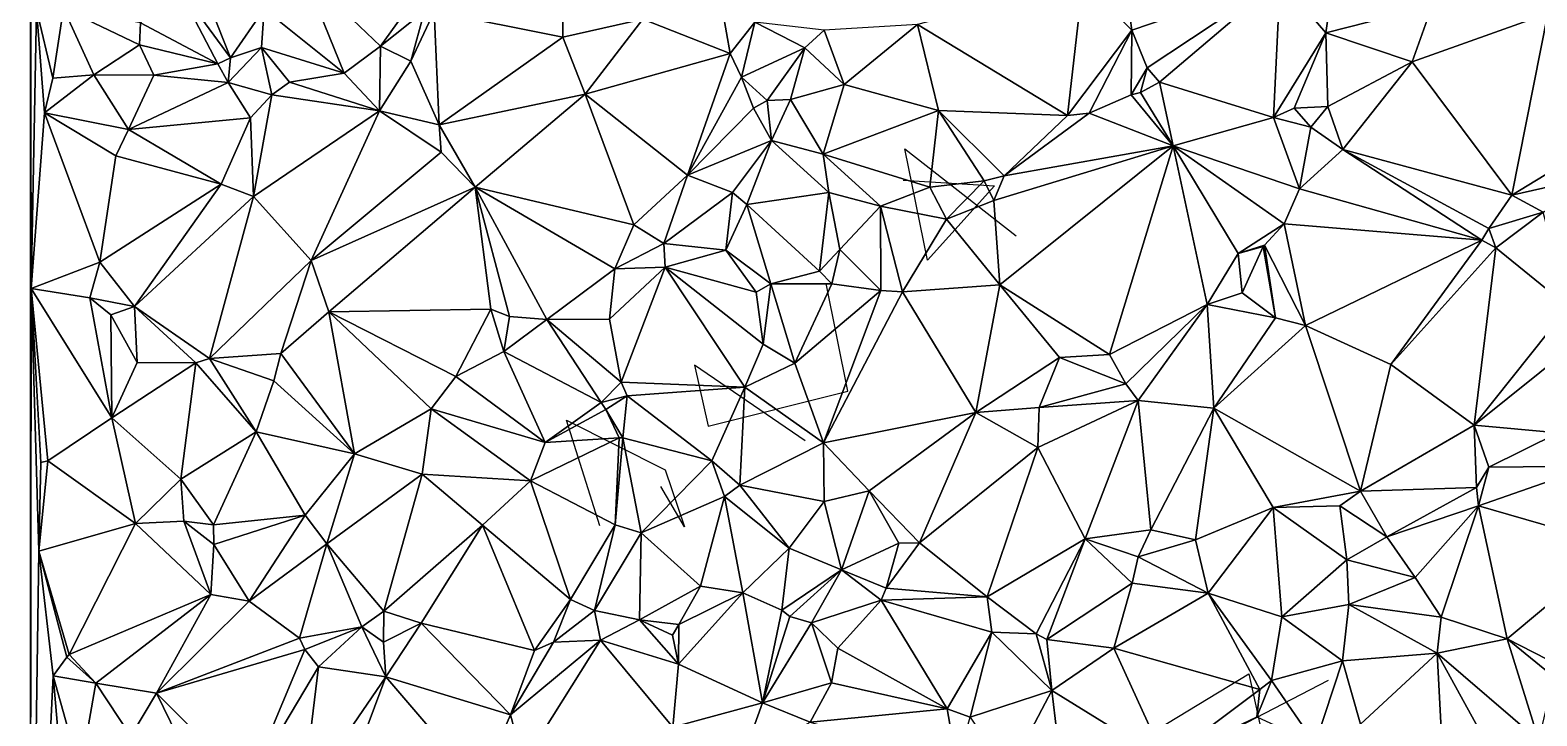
# Model space of a CAD drawing. Header units: metres. Extents: x -15 to 15, y -15.7 to 15.
# Drawn here: x -14.99 to 0.12, y -6.57 to 0.3 of the extents above; entities that cross this region are included whole.
import ezdxf

# ---------------------------------------------------------------- set-up
doc = ezdxf.new("R2010")
doc.units = ezdxf.units.M
doc.layers.add('CRACKS', color=1, linetype='Continuous')
doc.layers.add('STREET_MESH', color=7, linetype='Continuous')

msp = doc.modelspace()

# ---------------------------------------------------------------- linework, layer by layer
at = {"layer": 'CRACKS'}
for points in [[(-6.234, -1.2, 0.1), (-5.319, -1.257, 0.1), (-5.992, -2.004, 0.1), (-6.22, -0.889, 0.1), (-5.101, -1.76, 0.1)], [(-7.217, -3.816, 0.1), (-8.329, -3.058, 0.1), (-8.191, -3.669, 0.1), (-6.792, -3.318, 0.1), (-7.009, -2.237, 0.1)], [(-9.277, -4.67, 0.1), (-9.612, -3.607, 0.1), (-8.623, -4.107, 0.1), (-8.427, -4.678, 0.1), (-8.665, -4.275, 0.1)], [(-3.789, -6.772, 0.1), (-2.769, -6.152, 0.1), (-2.635, -6.766, 0.1), (-3.058, -6.78, 0.1), (-1.968, -6.216, 0.1)]]:
    msp.add_polyline3d(points, dxfattribs=at)
at = {"layer": 'STREET_MESH'}
for points in [[(-14.981, -2.288), (-14.929, 0.51), (-14.992, 3.52)], [(-14.99, -10.894), (-14.981, -2.288), (-14.992, 3.52)], [(-8.153, 1.11), (-8.845, 0.412), (-7.972, 0.069)], [(-8.153, 1.11), (-7.972, 0.069), (-7.724, 0.384)], [(-13.531, 0.774), (-13.883, 0.378), (-13.108, -0.034)], [(-12.982, 0.027), (-13.319, 0.882), (-13.531, 0.774)], [(-12.982, 0.027), (-13.531, 0.774), (-13.108, -0.034)], [(-13.319, 0.882), (-12.982, 0.027), (-12.645, 0.513)], [(-12.645, 0.513), (-11.841, -0.129), (-12.251, 0.881)], [(-11.165, 0.572), (-12.251, 0.881), (-11.477, 0.141)], [(-12.251, 0.881), (-11.841, -0.129), (-11.477, 0.141)], [(-6.093, 0.361), (-4.587, -0.552), (-4.435, 0.794)], [(-4.587, -0.552), (-3.941, 0.302), (-4.435, 0.794)], [(-3.941, 0.302), (-3.975, 0.542), (-4.435, 0.794)], [(-3.975, 0.542), (-3.941, 0.302), (-2.453, 0.811)], [(-2.453, 0.811), (-3.941, 0.302), (-3.789, -0.075)], [(-3.664, -0.22), (-2.453, 0.811), (-3.789, -0.075)], [(-3.664, -0.22), (-2.522, -0.573), (-2.453, 0.811)], [(-2.453, 0.811), (-2.522, -0.573), (-1.996, 0.275)], [(-1.91, 0.895), (-2.453, 0.811), (-1.996, 0.275)], [(-1.91, 0.895), (-1.996, 0.275), (-0.93, 0.547)], [(-9.644, 0.749), (-10.939, 0.491), (-9.649, 0.234)], [(-8.845, 0.412), (-9.644, 0.749), (-9.649, 0.234)], [(-14.929, 0.51), (-14.981, -2.288), (-14.847, -0.527)], [(-14.763, -0.177), (-14.658, 0.52), (-14.929, 0.51)], [(-14.763, -0.177), (-14.929, 0.51), (-14.847, -0.527)], [(-14.658, 0.52), (-14.763, -0.177), (-14.353, -0.144)], [(-14.658, 0.52), (-14.353, -0.144), (-13.895, 0.157)], [(-13.883, 0.378), (-14.658, 0.52), (-13.895, 0.157)], [(-12.982, 0.027), (-12.67, 0.128), (-12.645, 0.513)], [(-12.67, 0.128), (-11.841, -0.129), (-12.645, 0.513)], [(-11.037, 0.492), (-11.165, 0.572), (-11.477, 0.141)], [(-11.174, -0.009), (-11.037, 0.492), (-11.477, 0.141)], [(-11.037, 0.492), (-11.174, -0.009), (-10.939, 0.491)], [(-10.939, 0.491), (-11.174, -0.009), (-10.888, -0.648)], [(-9.649, 0.234), (-10.939, 0.491), (-10.888, -0.648)], [(-1.996, 0.275), (-1.132, -0.015), (-0.93, 0.547)], [(-0.93, 0.547), (-1.132, -0.015), (0.229, 0.469)], [(-1.132, -0.015), (-0.132, -1.352), (0.229, 0.469)], [(-0.132, -1.352), (0.954, -0.693), (0.229, 0.469)], [(-13.108, -0.034), (-13.883, 0.378), (-13.895, 0.157)], [(-8.845, 0.412), (-9.649, 0.234), (-9.424, -0.338)], [(-7.972, 0.069), (-8.845, 0.412), (-9.424, -0.338)], [(-7.972, 0.069), (-7.858, -0.17), (-7.724, 0.384)], [(-7.858, -0.17), (-7.22, 0.126), (-7.724, 0.384)], [(-7.22, 0.126), (-7.029, 0.304), (-7.724, 0.384)], [(-7.22, 0.126), (-6.826, -0.241), (-7.029, 0.304)], [(-6.826, -0.241), (-6.093, 0.361), (-7.029, 0.304)], [(-6.826, -0.241), (-5.882, -0.502), (-6.093, 0.361)], [(-6.093, 0.361), (-5.882, -0.502), (-4.587, -0.552)], [(-4.369, -0.528), (-3.941, 0.302), (-4.587, -0.552)], [(-3.941, 0.302), (-4.369, -0.528), (-3.949, -0.347)], [(-3.941, 0.302), (-3.949, -0.347), (-3.789, -0.075)], [(-14.353, -0.144), (-13.752, -0.15), (-13.895, 0.157)], [(-13.752, -0.15), (-13.108, -0.034), (-13.895, 0.157)], [(-9.649, 0.234), (-10.888, -0.648), (-9.424, -0.338)], [(-2.522, -0.573), (-2.313, -0.481), (-1.996, 0.275)], [(-2.313, -0.481), (-1.976, -0.463), (-1.996, 0.275)], [(-1.976, -0.463), (-1.132, -0.015), (-1.996, 0.275)], [(-12.982, 0.027), (-13.108, -0.034), (-13.007, -0.221)], [(-12.567, -0.346), (-12.67, 0.128), (-13.007, -0.221)], [(-12.67, 0.128), (-12.982, 0.027), (-13.007, -0.221)], [(-12.67, 0.128), (-12.39, -0.219), (-11.841, -0.129)], [(-12.567, -0.346), (-12.39, -0.219), (-12.67, 0.128)], [(-11.841, -0.129), (-11.488, -0.505), (-11.477, 0.141)], [(-11.488, -0.505), (-11.174, -0.009), (-11.477, 0.141)], [(-8.397, -1.151), (-7.972, 0.069), (-9.424, -0.338)], [(-7.858, -0.17), (-7.972, 0.069), (-8.397, -1.151)], [(-7.22, 0.126), (-7.858, -0.17), (-7.599, -0.402)], [(-7.365, -0.394), (-7.22, 0.126), (-7.599, -0.402)], [(-7.22, 0.126), (-7.365, -0.394), (-6.826, -0.241)], [(-14.005, -0.695), (-14.353, -0.144), (-14.847, -0.527)], [(-14.353, -0.144), (-14.763, -0.177), (-14.847, -0.527)], [(-14.353, -0.144), (-14.005, -0.695), (-13.752, -0.15)], [(-13.752, -0.15), (-14.005, -0.695), (-13.007, -0.221)], [(-13.108, -0.034), (-13.752, -0.15), (-13.007, -0.221)], [(-11.841, -0.129), (-12.39, -0.219), (-11.488, -0.505)], [(-11.174, -0.009), (-11.488, -0.505), (-10.888, -0.648)], [(-3.949, -0.347), (-3.854, -0.322), (-3.789, -0.075)], [(-3.854, -0.322), (-3.664, -0.22), (-3.789, -0.075)], [(-1.132, -0.015), (-1.976, -0.463), (-1.827, -0.893)], [(-0.132, -1.352), (-1.132, -0.015), (-1.827, -0.893)], [(-14.005, -0.695), (-12.783, -0.576), (-13.007, -0.221)], [(-12.783, -0.576), (-12.567, -0.346), (-13.007, -0.221)], [(-12.39, -0.219), (-12.567, -0.346), (-11.488, -0.505)], [(-7.737, -0.479), (-7.858, -0.17), (-8.397, -1.151)], [(-7.858, -0.17), (-7.737, -0.479), (-7.599, -0.402)], [(-7.365, -0.394), (-7.039, -0.942), (-6.826, -0.241)], [(-6.826, -0.241), (-7.039, -0.942), (-5.882, -0.502)], [(-3.664, -0.22), (-3.854, -0.322), (-3.527, -0.858)], [(-2.522, -0.573), (-3.664, -0.22), (-3.527, -0.858)], [(-12.567, -0.346), (-12.783, -0.576), (-12.752, -1.367)], [(-12.567, -0.346), (-12.752, -1.367), (-11.488, -0.505)], [(-10.888, -0.648), (-10.528, -1.273), (-9.424, -0.338)], [(-10.528, -1.273), (-8.937, -1.648), (-9.424, -0.338)], [(-8.937, -1.648), (-8.397, -1.151), (-9.424, -0.338)], [(-7.737, -0.479), (-7.556, -0.805), (-7.599, -0.402)], [(-7.556, -0.805), (-7.365, -0.394), (-7.599, -0.402)], [(-7.365, -0.394), (-7.556, -0.805), (-7.039, -0.942)], [(-3.949, -0.347), (-4.369, -0.528), (-3.527, -0.858)], [(-3.854, -0.322), (-3.949, -0.347), (-3.527, -0.858)], [(-14.981, -2.288), (-14.294, -2.025), (-14.847, -0.527)], [(-14.847, -0.527), (-14.294, -2.025), (-14.132, -0.959)], [(-14.005, -0.695), (-14.847, -0.527), (-14.132, -0.959)], [(-13.074, -1.243), (-12.783, -0.576), (-14.005, -0.695)], [(-12.783, -0.576), (-13.074, -1.243), (-12.752, -1.367)], [(-11.488, -0.505), (-12.752, -1.367), (-12.172, -2.007)], [(-10.868, -0.922), (-11.488, -0.505), (-12.172, -2.007)], [(-11.488, -0.505), (-10.868, -0.922), (-10.888, -0.648)], [(-7.556, -0.805), (-7.737, -0.479), (-8.397, -1.151)], [(-7.039, -0.942), (-5.969, -1.273), (-5.882, -0.502)], [(-5.969, -1.273), (-5.424, -1.208), (-5.882, -0.502)], [(-5.882, -0.502), (-5.223, -1.157), (-4.587, -0.552)], [(-5.424, -1.208), (-5.223, -1.157), (-5.882, -0.502)], [(-5.223, -1.157), (-4.369, -0.528), (-4.587, -0.552)], [(-4.369, -0.528), (-5.223, -1.157), (-3.527, -0.858)], [(-2.26, -1.287), (-2.522, -0.573), (-3.527, -0.858)], [(-2.147, -0.67), (-2.313, -0.481), (-2.522, -0.573)], [(-2.26, -1.287), (-2.147, -0.67), (-2.522, -0.573)], [(-2.313, -0.481), (-2.147, -0.67), (-1.976, -0.463)], [(-1.976, -0.463), (-2.147, -0.67), (-1.827, -0.893)], [(-13.074, -1.243), (-14.005, -0.695), (-14.132, -0.959)], [(-10.888, -0.648), (-10.868, -0.922), (-10.528, -1.273)], [(-2.147, -0.67), (-2.26, -1.287), (-1.827, -0.893)], [(0.831, -1.134), (0.954, -0.693), (-0.132, -1.352)], [(-7.948, -1.326), (-7.556, -0.805), (-8.397, -1.151)], [(-7.803, -1.445), (-7.556, -0.805), (-7.948, -1.326)], [(-7.556, -0.805), (-7.803, -1.445), (-6.982, -1.325)], [(-7.039, -0.942), (-7.556, -0.805), (-6.982, -1.325)], [(-5.326, -1.407), (-5.266, -2.252), (-3.527, -0.858)], [(-5.223, -1.157), (-5.326, -1.407), (-3.527, -0.858)], [(-5.266, -2.252), (-4.166, -2.949), (-3.527, -0.858)], [(-4.166, -2.949), (-3.188, -2.449), (-3.527, -0.858)], [(-2.415, -1.638), (-2.26, -1.287), (-3.527, -0.858)], [(-3.188, -2.449), (-2.877, -1.938), (-3.527, -0.858)], [(-2.877, -1.938), (-2.415, -1.638), (-3.527, -0.858)], [(-2.26, -1.287), (-0.432, -1.805), (-1.827, -0.893)], [(-0.36, -1.685), (-0.132, -1.352), (-1.827, -0.893)], [(-0.432, -1.805), (-0.36, -1.685), (-1.827, -0.893)], [(-14.294, -2.025), (-13.074, -1.243), (-14.132, -0.959)], [(-10.868, -0.922), (-12.172, -2.007), (-10.528, -1.273)], [(-6.463, -1.464), (-7.039, -0.942), (-6.982, -1.325)], [(-5.969, -1.273), (-7.039, -0.942), (-6.463, -1.464)], [(-8.635, -1.837), (-8.397, -1.151), (-8.937, -1.648)], [(-8.635, -1.837), (-7.948, -1.326), (-8.397, -1.151)], [(-5.424, -1.208), (-5.969, -1.273), (-5.802, -1.594)], [(-5.326, -1.407), (-5.424, -1.208), (-5.802, -1.594)], [(-5.223, -1.157), (-5.424, -1.208), (-5.326, -1.407)], [(0.831, -1.134), (-0.132, -1.352), (0.185, -1.523)], [(-13.074, -1.243), (-14.294, -2.025), (-13.946, -2.469)], [(-12.752, -1.367), (-13.074, -1.243), (-13.946, -2.469)], [(-12.172, -2.007), (-11.997, -2.523), (-10.528, -1.273)], [(-11.997, -2.523), (-10.371, -2.497), (-10.528, -1.273)], [(-8.937, -1.648), (-10.528, -1.273), (-9.127, -2.09)], [(-10.528, -1.273), (-9.81, -2.599), (-9.127, -2.09)], [(-10.371, -2.497), (-10.184, -2.568), (-10.528, -1.273)], [(-10.184, -2.568), (-9.81, -2.599), (-10.528, -1.273)], [(-7.948, -1.326), (-8.635, -1.837), (-8.015, -1.902)], [(-7.803, -1.445), (-7.948, -1.326), (-8.015, -1.902)], [(-7.803, -1.445), (-7.075, -2.114), (-6.982, -1.325)], [(-7.075, -2.114), (-6.872, -1.896), (-6.982, -1.325)], [(-6.872, -1.896), (-6.463, -1.464), (-6.982, -1.325)], [(-5.969, -1.273), (-6.463, -1.464), (-5.802, -1.594)], [(-0.432, -1.805), (-2.26, -1.287), (-2.415, -1.638)], [(-0.132, -1.352), (-0.36, -1.685), (0.185, -1.523)], [(-13.193, -2.991), (-12.752, -1.367), (-13.946, -2.469)], [(-12.752, -1.367), (-13.193, -2.991), (-12.172, -2.007)], [(-7.563, -2.24), (-7.803, -1.445), (-8.015, -1.902)], [(-7.803, -1.445), (-7.563, -2.24), (-7.075, -2.114)], [(-6.463, -1.464), (-6.872, -1.896), (-6.46, -2.307)], [(-6.463, -1.464), (-6.242, -2.32), (-5.802, -1.594)], [(-6.242, -2.32), (-6.463, -1.464), (-6.46, -2.307)], [(-5.266, -2.252), (-5.326, -1.407), (-5.802, -1.594)], [(-8.635, -1.837), (-8.937, -1.648), (-9.127, -2.09)], [(-6.242, -2.32), (-5.266, -2.252), (-5.802, -1.594)], [(-2.877, -1.938), (-2.613, -1.854), (-2.415, -1.638)], [(-2.613, -1.854), (-2.2, -2.66), (-2.415, -1.638)], [(-2.2, -2.66), (-0.432, -1.805), (-2.415, -1.638)], [(-0.36, -1.685), (-0.291, -1.879), (0.185, -1.523)], [(-0.291, -1.879), (0.437, -2.471), (0.185, -1.523)], [(-0.432, -1.805), (-2.2, -2.66), (-1.345, -3.05)], [(-0.291, -1.879), (-0.432, -1.805), (-1.345, -3.05)], [(-0.36, -1.685), (-0.432, -1.805), (-0.291, -1.879)], [(-8.622, -2.073), (-8.635, -1.837), (-9.127, -2.09)], [(-8.015, -1.902), (-8.635, -1.837), (-8.622, -2.073)], [(-8.015, -1.902), (-8.622, -2.073), (-7.711, -2.326)], [(-7.563, -2.24), (-8.015, -1.902), (-7.711, -2.326)], [(-6.872, -1.896), (-7.075, -2.114), (-6.95, -2.241)], [(-6.872, -1.896), (-6.95, -2.241), (-6.46, -2.307)], [(-2.837, -2.332), (-2.877, -1.938), (-3.188, -2.449)], [(-2.613, -1.854), (-2.877, -1.938), (-2.625, -1.867)], [(-2.877, -1.938), (-2.837, -2.332), (-2.625, -1.867)], [(-2.837, -2.332), (-2.501, -2.582), (-2.625, -1.867)], [(-2.501, -2.582), (-2.613, -1.854), (-2.625, -1.867)], [(-2.2, -2.66), (-2.613, -1.854), (-2.501, -2.582)], [(-0.507, -3.658), (-0.291, -1.879), (-1.345, -3.05)], [(-0.507, -3.658), (0.437, -2.471), (-0.291, -1.879)], [(-14.393, -2.383), (-14.294, -2.025), (-14.981, -2.288)], [(-14.294, -2.025), (-14.393, -2.383), (-13.946, -2.469)], [(-13.193, -2.991), (-12.477, -2.94), (-12.172, -2.007)], [(-12.477, -2.94), (-11.997, -2.523), (-12.172, -2.007)], [(-9.81, -2.599), (-9.182, -2.596), (-9.127, -2.09)], [(-9.182, -2.596), (-8.622, -2.073), (-9.127, -2.09)], [(-9.182, -2.596), (-9.064, -3.226), (-8.622, -2.073)], [(-9.064, -3.226), (-7.822, -3.278), (-8.622, -2.073)], [(-8.622, -2.073), (-7.638, -2.845), (-7.711, -2.326)], [(-7.822, -3.278), (-7.638, -2.845), (-8.622, -2.073)], [(-7.075, -2.114), (-7.563, -2.24), (-6.95, -2.241)], [(-7.638, -2.845), (-7.563, -2.24), (-7.711, -2.326)], [(-7.563, -2.24), (-7.638, -2.845), (-7.322, -3.038)], [(-6.95, -2.241), (-7.563, -2.24), (-7.322, -3.038)], [(-6.46, -2.307), (-6.95, -2.241), (-7.322, -3.038)], [(-5.266, -2.252), (-6.242, -2.32), (-5.505, -3.532)], [(-4.667, -2.981), (-5.266, -2.252), (-5.505, -3.532)], [(-5.266, -2.252), (-4.667, -2.981), (-4.166, -2.949)], [(-14.903, -4.921), (-14.981, -2.288), (-14.99, -10.894)], [(-14.883, -4.034), (-14.981, -2.288), (-14.903, -4.921)], [(-14.883, -4.034), (-14.813, -4.016), (-14.981, -2.288)], [(-14.813, -4.016), (-14.172, -3.586), (-14.981, -2.288)], [(-14.172, -3.586), (-14.393, -2.383), (-14.981, -2.288)], [(-13.946, -2.469), (-14.393, -2.383), (-14.181, -2.552)], [(-14.393, -2.383), (-14.172, -3.586), (-14.181, -2.552)], [(-7.036, -3.835), (-6.46, -2.307), (-7.322, -3.038)], [(-7.036, -3.835), (-6.242, -2.32), (-6.46, -2.307)], [(-6.242, -2.32), (-7.036, -3.835), (-5.505, -3.532)], [(-2.837, -2.332), (-3.188, -2.449), (-2.501, -2.582)], [(-13.918, -3.03), (-13.946, -2.469), (-14.181, -2.552)], [(-14.172, -3.586), (-13.918, -3.03), (-14.181, -2.552)], [(-13.33, -3.032), (-13.946, -2.469), (-13.918, -3.03)], [(-13.33, -3.032), (-13.193, -2.991), (-13.946, -2.469)], [(-11.997, -2.523), (-12.477, -2.94), (-11.738, -3.945)], [(-10.371, -2.497), (-11.997, -2.523), (-10.723, -3.171)], [(-11.997, -2.523), (-10.969, -3.496), (-10.723, -3.171)], [(-10.969, -3.496), (-11.997, -2.523), (-11.738, -3.945)], [(-10.239, -2.921), (-10.371, -2.497), (-10.723, -3.171)], [(-10.239, -2.921), (-10.184, -2.568), (-10.371, -2.497)], [(-10.184, -2.568), (-10.239, -2.921), (-9.81, -2.599)], [(-4.003, -3.245), (-3.188, -2.449), (-4.166, -2.949)], [(-4.003, -3.245), (-3.877, -3.412), (-3.188, -2.449)], [(-3.188, -2.449), (-3.877, -3.412), (-3.118, -3.489)], [(-2.501, -2.582), (-3.188, -2.449), (-3.118, -3.489)], [(0.437, -2.471), (-0.507, -3.658), (0.487, -2.86)], [(-10.239, -2.921), (-9.264, -3.432), (-9.81, -2.599)], [(-9.064, -3.226), (-9.182, -2.596), (-9.81, -2.599)], [(-9.264, -3.432), (-9.064, -3.226), (-9.81, -2.599)], [(-2.2, -2.66), (-2.501, -2.582), (-3.118, -3.489)], [(-1.65, -4.322), (-2.2, -2.66), (-3.118, -3.489)], [(-2.2, -2.66), (-1.65, -4.322), (-1.345, -3.05)], [(-7.638, -2.845), (-7.822, -3.278), (-7.322, -3.038)], [(-0.507, -3.658), (0.334, -3.736), (0.487, -2.86)], [(-13.193, -2.991), (-13.33, -3.032), (-12.726, -3.725)], [(-12.477, -2.94), (-13.193, -2.991), (-12.546, -3.215)], [(-13.193, -2.991), (-12.726, -3.725), (-12.546, -3.215)], [(-11.738, -3.945), (-12.477, -2.94), (-12.546, -3.215)], [(-9.826, -3.831), (-10.239, -2.921), (-10.723, -3.171)], [(-9.826, -3.831), (-9.264, -3.432), (-10.239, -2.921)], [(-4.873, -3.483), (-4.667, -2.981), (-5.505, -3.532)], [(-4.873, -3.483), (-4.003, -3.245), (-4.667, -2.981)], [(-4.667, -2.981), (-4.003, -3.245), (-4.166, -2.949)], [(-14.172, -3.586), (-13.33, -3.032), (-13.918, -3.03)], [(-13.33, -3.032), (-14.172, -3.586), (-13.48, -4.2)], [(-12.726, -3.725), (-13.33, -3.032), (-13.48, -4.2)], [(-10.969, -3.496), (-9.826, -3.831), (-10.723, -3.171)], [(-7.822, -3.278), (-7.036, -3.835), (-7.322, -3.038)], [(-1.65, -4.322), (-0.507, -3.658), (-1.345, -3.05)], [(-12.726, -3.725), (-11.738, -3.945), (-12.546, -3.215)], [(-9.064, -3.226), (-9.264, -3.432), (-9.005, -3.366)], [(-7.822, -3.278), (-9.064, -3.226), (-9.005, -3.366)], [(-8.154, -4.017), (-7.822, -3.278), (-9.005, -3.366)], [(-7.873, -4.262), (-7.822, -3.278), (-8.154, -4.017)], [(-7.873, -4.262), (-7.036, -3.835), (-7.822, -3.278)], [(-4.003, -3.245), (-4.873, -3.483), (-3.877, -3.412)], [(-9.216, -3.502), (-9.264, -3.432), (-9.826, -3.831)], [(-9.264, -3.432), (-9.216, -3.502), (-9.005, -3.366)], [(-9.216, -3.502), (-9.046, -3.786), (-9.005, -3.366)], [(-9.046, -3.786), (-8.154, -4.017), (-9.005, -3.366)], [(-4.409, -4.798), (-3.877, -3.412), (-4.885, -3.884)], [(-3.877, -3.412), (-4.873, -3.483), (-4.885, -3.884)], [(-3.751, -4.707), (-3.877, -3.412), (-4.409, -4.798)], [(-3.877, -3.412), (-3.751, -4.707), (-3.118, -3.489)], [(-13.934, -4.645), (-14.172, -3.586), (-14.813, -4.016)], [(-14.172, -3.586), (-13.934, -4.645), (-13.48, -4.2)], [(-11.061, -4.151), (-10.969, -3.496), (-11.738, -3.945)], [(-9.974, -4.218), (-10.969, -3.496), (-11.061, -4.151)], [(-10.969, -3.496), (-9.974, -4.218), (-9.826, -3.831)], [(-9.216, -3.502), (-9.826, -3.831), (-9.085, -3.785)], [(-9.046, -3.786), (-9.216, -3.502), (-9.085, -3.785)], [(-7.036, -3.835), (-6.577, -4.316), (-5.505, -3.532)], [(-6.577, -4.316), (-6.072, -4.838), (-5.505, -3.532)], [(-6.072, -4.838), (-4.885, -3.884), (-5.505, -3.532)], [(-4.885, -3.884), (-4.873, -3.483), (-5.505, -3.532)], [(-3.751, -4.707), (-3.304, -4.81), (-3.118, -3.489)], [(-3.304, -4.81), (-2.525, -4.485), (-3.118, -3.489)], [(-2.525, -4.485), (-1.65, -4.322), (-3.118, -3.489)], [(-13.153, -4.657), (-12.726, -3.725), (-13.48, -4.2)], [(-13.153, -4.657), (-12.234, -4.562), (-12.726, -3.725)], [(-12.726, -3.725), (-12.234, -4.562), (-11.738, -3.945)], [(-0.484, -4.284), (-0.507, -3.658), (-1.65, -4.322)], [(-0.36, -4.081), (-0.507, -3.658), (-0.484, -4.284)], [(-0.507, -3.658), (-0.36, -4.081), (0.334, -3.736)], [(-0.36, -4.081), (0.675, -4.071), (0.334, -3.736)], [(-9.085, -3.785), (-9.974, -4.218), (-9.124, -4.658)], [(-9.826, -3.831), (-9.974, -4.218), (-9.085, -3.785)], [(-9.046, -3.786), (-9.085, -3.785), (-9.124, -4.658)], [(-9.046, -3.786), (-9.124, -4.658), (-8.864, -4.738)], [(-8.154, -4.017), (-9.046, -3.786), (-8.864, -4.738)], [(-7.873, -4.262), (-7.028, -4.423), (-7.036, -3.835)], [(-7.036, -3.835), (-7.028, -4.423), (-6.577, -4.316)], [(-5.392, -5.382), (-4.885, -3.884), (-6.072, -4.838)], [(-4.409, -4.798), (-4.885, -3.884), (-5.392, -5.382)], [(-13.934, -4.645), (-14.813, -4.016), (-14.903, -4.921)], [(-14.813, -4.016), (-14.883, -4.034), (-14.903, -4.921)], [(-12.234, -4.562), (-12.015, -4.848), (-11.738, -3.945)], [(-12.015, -4.848), (-11.061, -4.151), (-11.738, -3.945)], [(-8.026, -4.375), (-8.154, -4.017), (-8.864, -4.738)], [(-8.026, -4.375), (-7.873, -4.262), (-8.154, -4.017)], [(0.675, -4.071), (-0.466, -4.468), (0.936, -4.874)], [(0.675, -4.071), (-0.36, -4.081), (-0.466, -4.468)], [(-13.934, -4.645), (-13.45, -4.62), (-13.48, -4.2)], [(-13.45, -4.62), (-13.153, -4.657), (-13.48, -4.2)], [(-12.015, -4.848), (-11.443, -5.525), (-11.061, -4.151)], [(-11.061, -4.151), (-11.443, -5.525), (-10.455, -4.661)], [(-9.974, -4.218), (-11.061, -4.151), (-10.455, -4.661)], [(-9.571, -5.408), (-9.974, -4.218), (-10.455, -4.661)], [(-9.974, -4.218), (-9.571, -5.408), (-9.124, -4.658)], [(-0.466, -4.468), (-0.36, -4.081), (-0.484, -4.284)], [(-8.267, -5.275), (-8.026, -4.375), (-8.864, -4.738)], [(-7.844, -5.342), (-8.026, -4.375), (-8.267, -5.275)], [(-7.873, -4.262), (-8.026, -4.375), (-7.378, -4.893)], [(-8.026, -4.375), (-7.844, -5.342), (-7.378, -4.893)], [(-7.028, -4.423), (-7.873, -4.262), (-7.378, -4.893)], [(-7.028, -4.423), (-6.853, -5.111), (-6.577, -4.316)], [(-6.853, -5.111), (-6.279, -4.842), (-6.577, -4.316)], [(-6.577, -4.316), (-6.279, -4.842), (-6.072, -4.838)], [(-2.525, -4.485), (-1.856, -4.469), (-1.65, -4.322)], [(-1.856, -4.469), (-1.383, -4.78), (-1.65, -4.322)], [(-1.383, -4.78), (-0.484, -4.284), (-1.65, -4.322)], [(-1.383, -4.78), (-0.466, -4.468), (-0.484, -4.284)], [(-6.853, -5.111), (-7.028, -4.423), (-7.378, -4.893)], [(-3.177, -5.344), (-2.525, -4.485), (-3.304, -4.81)], [(-2.525, -4.485), (-3.177, -5.344), (-2.437, -5.58)], [(-1.856, -4.469), (-2.525, -4.485), (-1.787, -5.009)], [(-1.787, -5.009), (-2.525, -4.485), (-2.437, -5.58)], [(-1.383, -4.78), (-1.856, -4.469), (-1.787, -5.009)], [(-0.466, -4.468), (-1.383, -4.78), (-1.1, -5.187)], [(-0.839, -5.585), (-0.466, -4.468), (-1.1, -5.187)], [(-0.466, -4.468), (-0.839, -5.585), (-0.178, -5.803)], [(0.936, -4.874), (-0.466, -4.468), (-0.178, -5.803)], [(-14.599, -5.96), (-13.934, -4.645), (-14.903, -4.921)], [(-13.178, -5.357), (-13.934, -4.645), (-14.599, -5.96)], [(-13.178, -5.357), (-13.45, -4.62), (-13.934, -4.645)], [(-13.178, -5.357), (-13.149, -4.855), (-13.45, -4.62)], [(-13.149, -4.855), (-13.153, -4.657), (-13.45, -4.62)], [(-13.153, -4.657), (-13.149, -4.855), (-12.234, -4.562)], [(-12.234, -4.562), (-13.149, -4.855), (-12.796, -5.423)], [(-12.015, -4.848), (-12.234, -4.562), (-12.796, -5.423)], [(-11.443, -5.525), (-11.07, -5.644), (-10.455, -4.661)], [(-11.07, -5.644), (-9.932, -5.92), (-10.455, -4.661)], [(-9.932, -5.92), (-9.571, -5.408), (-10.455, -4.661)], [(-9.571, -5.408), (-9.331, -5.518), (-9.124, -4.658)], [(-9.124, -4.658), (-9.331, -5.518), (-8.864, -4.738)], [(-9.331, -5.518), (-8.881, -5.611), (-8.864, -4.738)], [(-8.881, -5.611), (-8.267, -5.275), (-8.864, -4.738)], [(-4.902, -5.752), (-4.409, -4.798), (-5.392, -5.382)], [(-4.409, -4.798), (-4.902, -5.752), (-4.795, -5.807)], [(-3.94, -5.244), (-4.409, -4.798), (-4.795, -5.807)], [(-3.877, -4.978), (-3.751, -4.707), (-4.409, -4.798)], [(-3.94, -5.244), (-3.877, -4.978), (-4.409, -4.798)], [(-3.751, -4.707), (-3.877, -4.978), (-3.304, -4.81)], [(-3.877, -4.978), (-3.177, -5.344), (-3.304, -4.81)], [(-1.1, -5.187), (-1.383, -4.78), (-1.787, -5.009)], [(-14.762, -6.173), (-14.903, -4.921), (-14.99, -10.894)], [(-14.623, -5.987), (-14.599, -5.96), (-14.903, -4.921)], [(-14.762, -6.173), (-14.623, -5.987), (-14.903, -4.921)], [(-13.149, -4.855), (-13.178, -5.357), (-12.796, -5.423)], [(-12.29, -5.794), (-12.015, -4.848), (-12.796, -5.423)], [(-11.665, -5.683), (-12.015, -4.848), (-12.29, -5.794)], [(-11.443, -5.525), (-12.015, -4.848), (-11.665, -5.683)], [(-7.844, -5.342), (-7.452, -5.515), (-7.378, -4.893)], [(-7.452, -5.515), (-6.853, -5.111), (-7.378, -4.893)], [(-6.853, -5.111), (-6.406, -5.292), (-6.279, -4.842)], [(-6.279, -4.842), (-6.406, -5.292), (-6.072, -4.838)], [(-6.406, -5.292), (-5.392, -5.382), (-6.072, -4.838)], [(-3.877, -4.978), (-3.94, -5.244), (-3.177, -5.344)], [(0.493, -6.147), (0.936, -4.874), (-0.178, -5.803)], [(-7.372, -5.578), (-6.853, -5.111), (-7.452, -5.515)], [(-6.853, -5.111), (-7.372, -5.578), (-7.156, -5.642)], [(-6.457, -5.415), (-6.853, -5.111), (-7.156, -5.642)], [(-6.406, -5.292), (-6.853, -5.111), (-6.457, -5.415)], [(-1.764, -5.458), (-1.787, -5.009), (-2.437, -5.58)], [(-1.764, -5.458), (-1.1, -5.187), (-1.787, -5.009)], [(-8.881, -5.611), (-8.486, -5.658), (-8.267, -5.275)], [(-8.486, -5.658), (-7.844, -5.342), (-8.267, -5.275)], [(-4.121, -5.895), (-3.94, -5.244), (-4.795, -5.807)], [(-3.177, -5.344), (-3.94, -5.244), (-4.121, -5.895)], [(-1.764, -5.458), (-0.839, -5.585), (-1.1, -5.187)], [(-14.331, -6.245), (-13.178, -5.357), (-14.599, -5.96)], [(-13.178, -5.357), (-14.331, -6.245), (-13.725, -6.348)], [(-13.178, -5.357), (-13.725, -6.348), (-12.796, -5.423)], [(-13.725, -6.348), (-12.29, -5.794), (-12.796, -5.423)], [(-9.742, -5.834), (-9.571, -5.408), (-9.932, -5.92)], [(-9.331, -5.518), (-9.571, -5.408), (-9.742, -5.834)], [(-7.844, -5.342), (-8.488, -6.057), (-7.645, -6.443)], [(-7.844, -5.342), (-8.486, -5.658), (-8.488, -6.057)], [(-7.452, -5.515), (-7.844, -5.342), (-7.645, -6.443)], [(-6.891, -5.897), (-6.457, -5.415), (-7.156, -5.642)], [(-6.457, -5.415), (-6.891, -5.897), (-5.794, -6.503)], [(-6.406, -5.292), (-6.457, -5.415), (-5.392, -5.382)], [(-6.457, -5.415), (-5.347, -5.734), (-5.392, -5.382)], [(-5.347, -5.734), (-6.457, -5.415), (-5.794, -6.503)], [(-5.347, -5.734), (-4.902, -5.752), (-5.392, -5.382)], [(-2.658, -6.309), (-3.177, -5.344), (-4.121, -5.895)], [(-3.177, -5.344), (-2.541, -6.218), (-2.437, -5.58)], [(-2.658, -6.309), (-2.541, -6.218), (-3.177, -5.344)], [(-11.447, -5.835), (-11.443, -5.525), (-11.665, -5.683)], [(-11.443, -5.525), (-11.447, -5.835), (-11.07, -5.644)], [(-9.331, -5.518), (-9.742, -5.834), (-9.272, -5.814)], [(-8.881, -5.611), (-9.331, -5.518), (-9.272, -5.814)], [(-7.372, -5.578), (-7.452, -5.515), (-7.645, -6.443)], [(-7.372, -5.578), (-7.645, -6.443), (-7.156, -5.642)], [(-2.541, -6.218), (-1.829, -6.021), (-2.437, -5.58)], [(-1.829, -6.021), (-1.764, -5.458), (-2.437, -5.58)], [(-1.764, -5.458), (-1.829, -6.021), (-0.878, -5.947)], [(-0.839, -5.585), (-1.764, -5.458), (-0.878, -5.947)], [(-0.839, -5.585), (-0.878, -5.947), (-0.178, -5.803)], [(-12.235, -5.908), (-11.665, -5.683), (-12.29, -5.794)], [(-12.235, -5.908), (-12.1, -6.084), (-11.665, -5.683)], [(-11.665, -5.683), (-12.1, -6.084), (-11.425, -6.183)], [(-11.447, -5.835), (-11.665, -5.683), (-11.425, -6.183)], [(-11.07, -5.644), (-11.447, -5.835), (-11.425, -6.183)], [(-10.175, -6.564), (-11.07, -5.644), (-11.425, -6.183)], [(-9.932, -5.92), (-11.07, -5.644), (-10.175, -6.564)], [(-8.488, -6.057), (-8.881, -5.611), (-9.272, -5.814)], [(-8.548, -5.764), (-8.881, -5.611), (-8.488, -6.057)], [(-8.548, -5.764), (-8.486, -5.658), (-8.881, -5.611)], [(-8.486, -5.658), (-8.548, -5.764), (-8.488, -6.057)], [(-7.645, -6.443), (-6.953, -6.242), (-7.156, -5.642)], [(-6.953, -6.242), (-6.891, -5.897), (-7.156, -5.642)], [(-5.562, -6.589), (-5.347, -5.734), (-5.794, -6.503)], [(-5.562, -6.589), (-4.744, -6.32), (-5.347, -5.734)], [(-5.347, -5.734), (-4.744, -6.32), (-4.902, -5.752)], [(-12.235, -5.908), (-12.29, -5.794), (-13.725, -6.348)], [(-10.175, -6.564), (-10.043, -7.046), (-9.272, -5.814)], [(-9.742, -5.834), (-10.175, -6.564), (-9.272, -5.814)], [(-9.742, -5.834), (-9.932, -5.92), (-10.175, -6.564)], [(-10.043, -7.046), (-8.545, -6.688), (-9.272, -5.814)], [(-8.545, -6.688), (-8.488, -6.057), (-9.272, -5.814)], [(-4.902, -5.752), (-4.744, -6.32), (-4.795, -5.807)], [(-4.744, -6.32), (-4.121, -5.895), (-4.795, -5.807)], [(-0.878, -5.947), (0.14, -6.823), (-0.178, -5.803)], [(0.29, -6.183), (0.493, -6.147), (-0.178, -5.803)], [(0.14, -6.823), (0.29, -6.183), (-0.178, -5.803)], [(-14.331, -6.245), (-14.623, -5.987), (-14.762, -6.173)], [(-14.623, -5.987), (-14.331, -6.245), (-14.599, -5.96)], [(-12.805, -7.27), (-12.235, -5.908), (-13.725, -6.348)], [(-12.1, -6.084), (-12.235, -5.908), (-12.805, -7.27)], [(-6.891, -5.897), (-6.953, -6.242), (-5.794, -6.503)], [(-4.121, -5.895), (-4.744, -6.32), (-3.607, -7.021)], [(-2.658, -6.309), (-4.121, -5.895), (-3.607, -7.021)], [(-1.829, -6.021), (-2.541, -6.218), (-2.102, -6.856)], [(-1.829, -6.021), (-2.102, -6.856), (-1.65, -6.659)], [(-0.878, -5.947), (-1.829, -6.021), (-1.65, -6.659)], [(-0.815, -7.152), (-0.878, -5.947), (-1.65, -6.659)], [(-0.878, -5.947), (-0.815, -7.152), (-0.231, -7.125)], [(0.14, -6.823), (-0.878, -5.947), (-0.231, -7.125)], [(-14.621, -7.802), (-14.762, -6.173), (-14.99, -10.894)], [(-14.49, -7.139), (-14.762, -6.173), (-14.621, -7.802)], [(-14.49, -7.139), (-14.331, -6.245), (-14.762, -6.173)], [(-12.26, -7.407), (-12.1, -6.084), (-12.805, -7.27)], [(-12.1, -6.084), (-12.26, -7.407), (-11.425, -6.183)], [(-12.26, -7.407), (-11.981, -7.678), (-11.425, -6.183)], [(-11.981, -7.678), (-10.485, -7.281), (-11.425, -6.183)], [(-10.485, -7.281), (-10.175, -6.564), (-11.425, -6.183)], [(-8.488, -6.057), (-8.545, -6.688), (-7.645, -6.443)], [(-13.98, -6.777), (-14.331, -6.245), (-14.49, -7.139)], [(-14.331, -6.245), (-13.98, -6.777), (-13.725, -6.348)], [(-6.953, -6.242), (-7.645, -6.443), (-7.167, -6.637)], [(-6.953, -6.242), (-7.167, -6.637), (-5.794, -6.503)], [(-4.744, -6.32), (-5.562, -6.589), (-5.187, -7.159)], [(-4.645, -7.163), (-4.744, -6.32), (-5.187, -7.159)], [(-4.744, -6.32), (-4.645, -7.163), (-3.607, -7.021)], [(-2.687, -6.585), (-2.658, -6.309), (-3.607, -7.021)], [(-2.541, -6.218), (-2.687, -6.585), (-2.102, -6.856)], [(-2.687, -6.585), (-2.541, -6.218), (-2.658, -6.309)], [(-13.725, -6.348), (-13.98, -6.777), (-13.23, -7.36)], [(-12.805, -7.27), (-13.725, -6.348), (-13.23, -7.36)], [(-8.545, -6.688), (-7.849, -7.011), (-7.645, -6.443)], [(-7.645, -6.443), (-7.849, -7.011), (-7.167, -6.637)], [(-10.485, -7.281), (-10.043, -7.046), (-10.175, -6.564)], [(-7.167, -6.637), (-5.698, -7.063), (-5.794, -6.503)], [(-5.698, -7.063), (-5.562, -6.589), (-5.794, -6.503)]]:
    msp.add_3dface(points, dxfattribs=at)

doc.saveas('drawing.dxf')
